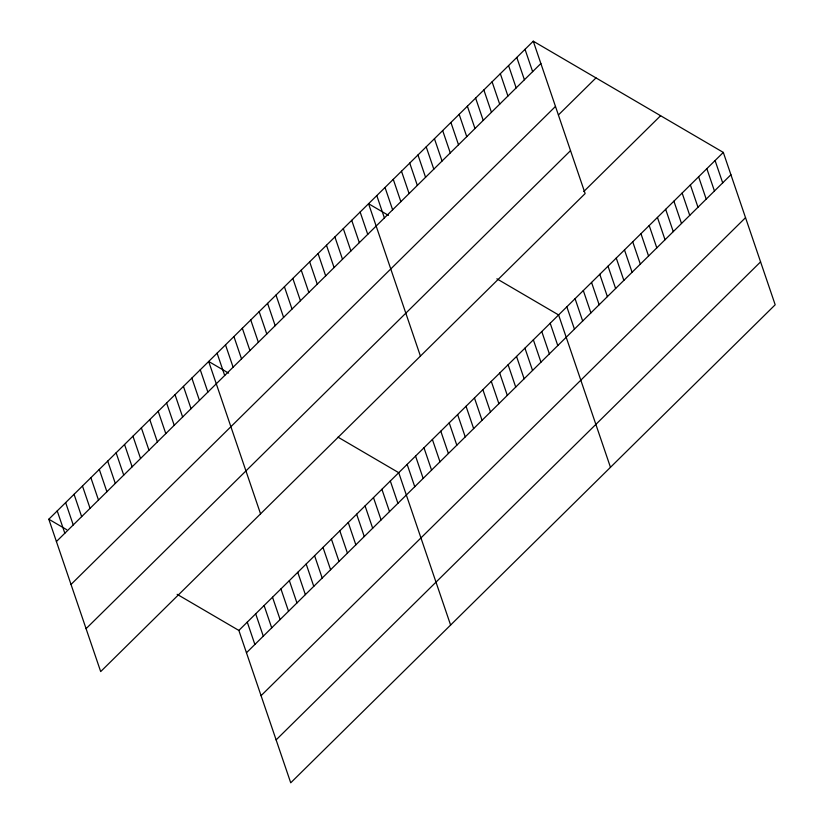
<?xml version="1.0" encoding="UTF-8"?>
<svg xmlns="http://www.w3.org/2000/svg" width="824" height="824" viewBox="0 0 824 824"><rect width="100%" height="100%" fill="white"/><g stroke="black" fill="none" stroke-linecap="round" stroke-linejoin="round"><path stroke-width="1.24" d="M533.272 41.2L585.143 193.568L100.683 671.581L48.812 519.223L533.272 41.2L723.317 152.419L775.188 304.777L290.728 782.8L238.857 630.432L177.139 594.32M56.413 541.543L540.874 63.52M71.019 584.453L555.479 106.44M558.466 114.917L595.989 77.899M86.067 628.671L570.527 150.648M583.742 191.559L660.601 115.721M238.857 630.432L723.317 152.419M246.458 652.763L730.919 174.74M261.064 695.672L745.535 217.66M276.122 739.89L760.583 261.867M388.464 215.373L368.555 203.724L420.425 356.092M496.882 278.821L558.6 314.943L610.471 467.311M228.588 373.128L208.678 361.468L260.549 513.836M338.005 437.153L398.734 472.688L450.604 625.056M48.812 519.223L66.734 529.708M715.088 160.546L722.689 182.866M706.848 168.673L714.449 190.993M698.618 176.8L706.209 199.12M690.378 184.926L697.98 207.246M682.138 193.053L689.74 215.373M673.908 201.18L681.51 223.5M665.668 209.306L673.27 231.626M657.439 217.433L665.03 239.753M649.199 225.56L656.8 247.88M640.959 233.686L648.56 256.007M632.729 241.813L640.33 264.133M624.489 249.93L632.09 272.26M616.259 258.056L623.85 280.387M608.019 266.183L615.621 288.513M525.032 49.327L532.634 71.647M599.779 274.31L607.381 296.64M516.803 57.453L524.404 79.773M591.55 282.436L599.151 304.767M508.562 65.58L516.164 87.9M583.31 290.563L590.911 312.893M500.333 73.707L507.924 96.027M575.08 298.69L582.671 321.02M492.093 81.834L499.694 104.154M566.84 306.816L574.441 329.147M483.853 89.96L491.454 112.28M475.623 98.087L483.224 120.407M550.195 323.245L557.786 345.575M467.383 106.214L474.984 128.534M541.78 331.547L549.371 353.877M459.153 114.34L466.745 136.66M533.365 339.849L540.966 362.179M450.913 122.467L458.515 144.787M524.95 348.15L532.551 370.481M442.673 130.594L450.275 152.914M516.535 356.452L524.136 378.783M434.444 138.72L442.045 161.041M508.12 364.764L515.721 387.084M426.204 146.847L433.805 169.167M499.704 373.066L507.306 395.386M417.974 154.963L425.565 177.294M491.289 381.368L498.891 403.688M409.734 163.09L417.335 185.421M482.874 389.67L490.476 411.99M401.494 171.217L409.095 193.547M474.459 397.971L482.061 420.292M393.264 179.344L400.866 201.674M466.044 406.273L473.646 428.593M385.024 187.47L392.626 209.801M457.629 414.575L465.23 436.895M376.795 195.597L384.386 217.927M449.214 422.877L456.815 445.197M440.799 431.179L448.4 453.499M360.139 212.025L367.741 234.356M432.394 439.48L439.985 461.801M351.724 220.327L359.326 242.658M423.979 447.782L431.57 470.113M343.309 228.629L350.911 250.96M415.564 456.084L423.165 478.414M334.894 236.931L342.496 259.261M407.149 464.386L414.75 486.716M326.479 245.243L334.081 267.563M318.064 253.545L325.665 275.865M390.318 480.989L397.92 503.32M309.659 261.847L317.25 284.167M381.903 489.291L389.505 511.622M301.244 270.148L308.835 292.469M373.488 497.603L381.09 519.923M292.829 278.45L300.43 300.77M365.073 505.905L372.675 528.225M284.414 286.752L292.015 309.072M356.658 514.207L364.26 536.527M275.999 295.054L283.6 317.374M348.243 522.509L355.844 544.829M267.584 303.356L275.185 325.676M339.828 530.811L347.429 553.131M259.169 311.657L266.77 333.978M331.413 539.112L339.014 561.432M250.754 319.959L258.355 342.279M323.008 547.414L330.599 569.734M242.338 328.261L249.94 350.591M314.593 555.716L322.184 578.036M233.923 336.563L241.525 358.893M306.178 564.018L313.769 586.338M225.508 344.865L233.11 367.195M297.763 572.319L305.364 594.64M217.093 353.166L224.695 375.497M289.348 580.621L296.949 602.952M280.933 588.923L288.534 611.254M200.263 369.77L207.864 392.1M272.517 597.225L280.119 619.555M191.858 378.082L199.449 400.402M264.102 605.527L271.704 627.857M183.443 386.384L191.034 408.704M255.687 613.829L263.289 636.159M175.028 394.686L182.629 417.006M247.272 622.13L254.874 644.461M166.613 402.988L174.214 425.308M158.198 411.289L165.799 433.609M149.783 419.591L157.384 441.911M141.368 427.893L148.969 450.213M132.952 436.195L140.554 458.515M124.537 444.497L132.139 466.817M116.122 452.798L123.724 475.118M107.707 461.1L115.309 483.431M99.292 469.402L106.893 491.732M90.877 477.704L98.478 500.034M82.472 486.006L90.063 508.336M74.057 494.307L81.648 516.638M65.642 502.609L73.243 524.939M57.227 510.911L64.828 533.241"/></g></svg>
